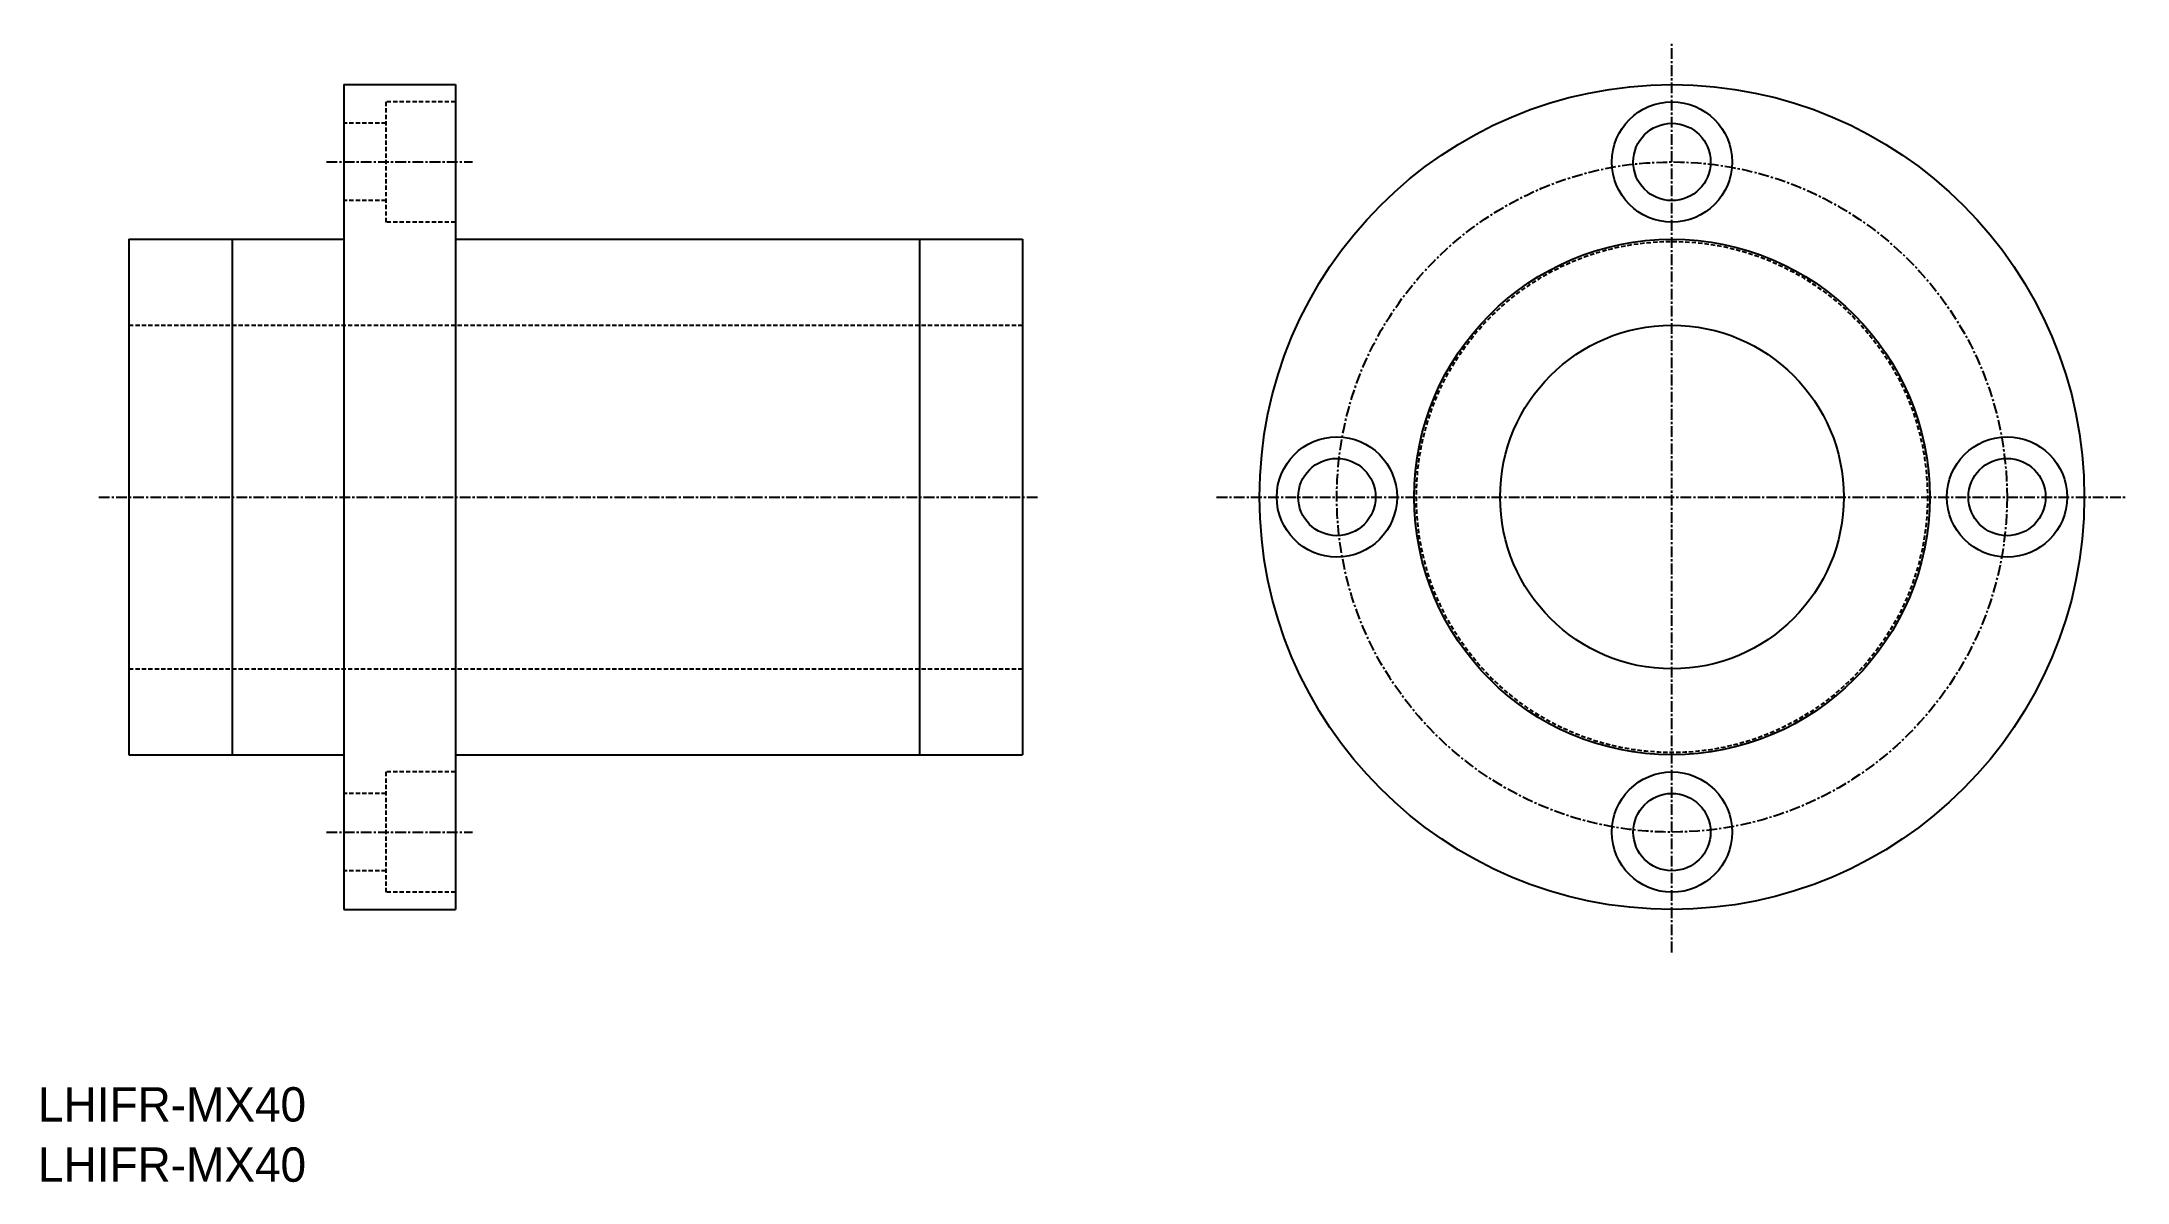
# Model space of a CAD drawing. Extents: x 352 to 595, y -269 to -136.
import ezdxf

# ---------------------------------------------------------------- set-up
doc = ezdxf.new("R2010")
doc.units = 0
doc.linetypes.add('CENTER', pattern=[2, 1.25, -0.25, 0.25, -0.25])
doc.linetypes.add('DASHED', pattern=[0.75, 0.5, -0.25])
doc.layers.get('0').update_dxf_attribs({"linetype": 'CONTINUOUS'})
doc.layers.add('CENTER', color=1, linetype='CENTER')

msp = doc.modelspace()

# ---------------------------------------------------------------- linework, layer by layer
at = {"color": 7, "linetype": 'CONTINUOUS'}
for p, q in [((387.29, -140.83), (400.29, -140.83)), ((387.29, -140.83), (387.29, -236.83)), ((400.29, -140.83), (400.29, -236.83)), ((362.29, -158.83), (387.29, -158.83)), ((362.29, -158.83), (362.29, -218.83)), ((374.29, -158.83), (374.29, -218.83)), ((400.29, -158.83), (466.29, -158.83)), ((454.29, -158.83), (454.29, -218.83)), ((466.29, -158.83), (466.29, -218.83)), ((362.29, -218.83), (387.29, -218.83)), ((400.29, -218.83), (466.29, -218.83)), ((387.29, -236.83), (400.29, -236.83))]:
    msp.add_line(p, q, dxfattribs=at)
at = {"color": 3, "linetype": 'DASHED'}
for p, q in [((392.19, -142.83), (392.19, -156.83)), ((400.29, -142.83), (392.19, -142.83)), ((392.19, -145.33), (387.29, -145.33)), ((392.19, -154.33), (387.29, -154.33)), ((400.29, -156.83), (392.19, -156.83)), ((362.29, -168.83), (466.29, -168.83)), ((362.29, -208.83), (466.29, -208.83)), ((392.19, -220.83), (392.19, -234.83)), ((400.29, -220.83), (392.19, -220.83)), ((392.19, -223.33), (387.29, -223.33)), ((392.19, -232.33), (387.29, -232.33)), ((400.29, -234.83), (392.19, -234.83))]:
    msp.add_line(p, q, dxfattribs=at)
at = {"color": 7, "linetype": 'CONTINUOUS'}
for centre, radius in [((541.89, -188.83), 48), ((541.89, -149.83), 7), ((541.89, -149.83), 4.5), ((541.89, -188.83), 30), ((541.89, -188.83), 20), ((502.89, -188.83), 7), ((580.89, -188.83), 7), ((502.89, -188.83), 4.5), ((580.89, -188.83), 4.5), ((541.89, -227.83), 7), ((541.89, -227.83), 4.5)]:
    msp.add_circle(centre, radius, dxfattribs=at)
at = {"color": 3, "linetype": 'DASHED'}
msp.add_circle((541.89, -188.83), 29.75, dxfattribs=at)
at = {"layer": 'CENTER', "color": 1, "linetype": 'CENTER'}
for p, q in [((541.89, -241.83), (541.89, -135.83)), ((385.29, -149.83), (402.29, -149.83)), ((358.79, -188.83), (468.29, -188.83)), ((488.89, -188.83), (594.89, -188.83)), ((385.29, -227.83), (402.29, -227.83))]:
    msp.add_line(p, q, dxfattribs=at)
msp.add_circle((541.89, -188.83), 39, dxfattribs=at)

# ---------------------------------------------------------------- texts
at = {"color": 7, "linetype": 'CONTINUOUS'}
for p in [(351.7, -261.52), (351.7, -268.53)]:
    msp.add_text('LHIFR-MX40', height=4, dxfattribs=at).set_placement(p)

doc.saveas('drawing.dxf')
